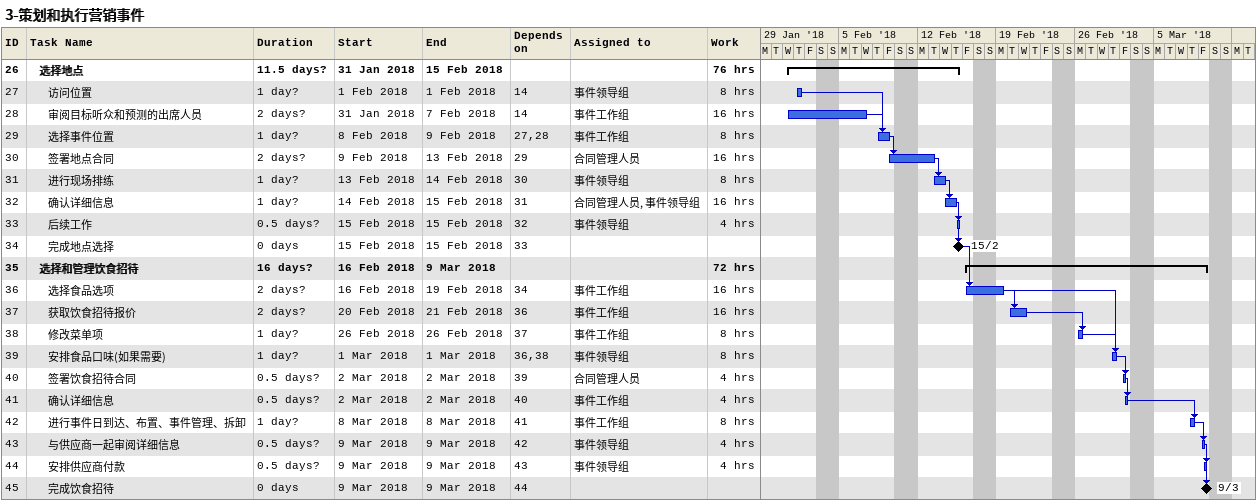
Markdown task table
3-策划和执行营销事件

| ID | Level | Task | Duration | Start | Finish | Predecessors | Resources | Work (h) |
|---|---|---|---|---|---|---|---|---|
| 26 | 2 | **选择地点** | 11.5d? | 2018-01-31 | 2018-02-15 |  |  | 76 |
| 27 | 3 | 访问位置 | 1d? | 2018-02-01 | 2018-02-01 | 14 | 事件领导组 | 8 |
| 28 | 3 | 审阅目标听众和预测的出席人员 | 2d? | 2018-01-31 | 2018-02-07 | 14 | 事件工作组 | 16 |
| 29 | 3 | 选择事件位置 | 1d? | 2018-02-08 | 2018-02-09 | 27, 28 | 事件工作组 | 8 |
| 30 | 3 | 签署地点合同 | 2d? | 2018-02-09 | 2018-02-13 | 29 | 合同管理人员 | 16 |
| 31 | 3 | 进行现场排练 | 1d? | 2018-02-13 | 2018-02-14 | 30 | 事件领导组 | 8 |
| 32 | 3 | 确认详细信息 | 1d? | 2018-02-14 | 2018-02-15 | 31 | 合同管理人员, 事件领导组 | 16 |
| 33 | 3 | 后续工作 | 0.5d? | 2018-02-15 | 2018-02-15 | 32 | 事件领导组 | 4 |
| 34 | 3 | 完成地点选择 | 0d | 2018-02-15 | 2018-02-15 | 33 |  |  |
| 35 | 2 | **选择和管理饮食招待** | 16d? | 2018-02-16 | 2018-03-09 |  |  | 72 |
| 36 | 3 | 选择食品选项 | 2d? | 2018-02-16 | 2018-02-19 | 34 | 事件工作组 | 16 |
| 37 | 3 | 获取饮食招待报价 | 2d? | 2018-02-20 | 2018-02-21 | 36 | 事件工作组 | 16 |
| 38 | 3 | 修改菜单项 | 1d? | 2018-02-26 | 2018-02-26 | 37 | 事件工作组 | 8 |
| 39 | 3 | 安排食品口味(如果需要) | 1d? | 2018-03-01 | 2018-03-01 | 36, 38 | 事件领导组 | 8 |
| 40 | 3 | 签署饮食招待合同 | 0.5d? | 2018-03-02 | 2018-03-02 | 39 | 合同管理人员 | 4 |
| 41 | 3 | 确认详细信息 | 0.5d? | 2018-03-02 | 2018-03-02 | 40 | 事件工作组 | 4 |
| 42 | 3 | 进行事件日到达、布置、事件管理、拆卸 | 1d? | 2018-03-08 | 2018-03-08 | 41 | 事件工作组 | 8 |
| 43 | 3 | 与供应商一起审阅详细信息 | 0.5d? | 2018-03-09 | 2018-03-09 | 42 | 事件领导组 | 4 |
| 44 | 3 | 安排供应商付款 | 0.5d? | 2018-03-09 | 2018-03-09 | 43 | 事件领导组 | 4 |
| 45 | 3 | 完成饮食招待 | 0d | 2018-03-09 | 2018-03-09 | 44 |  |  |
